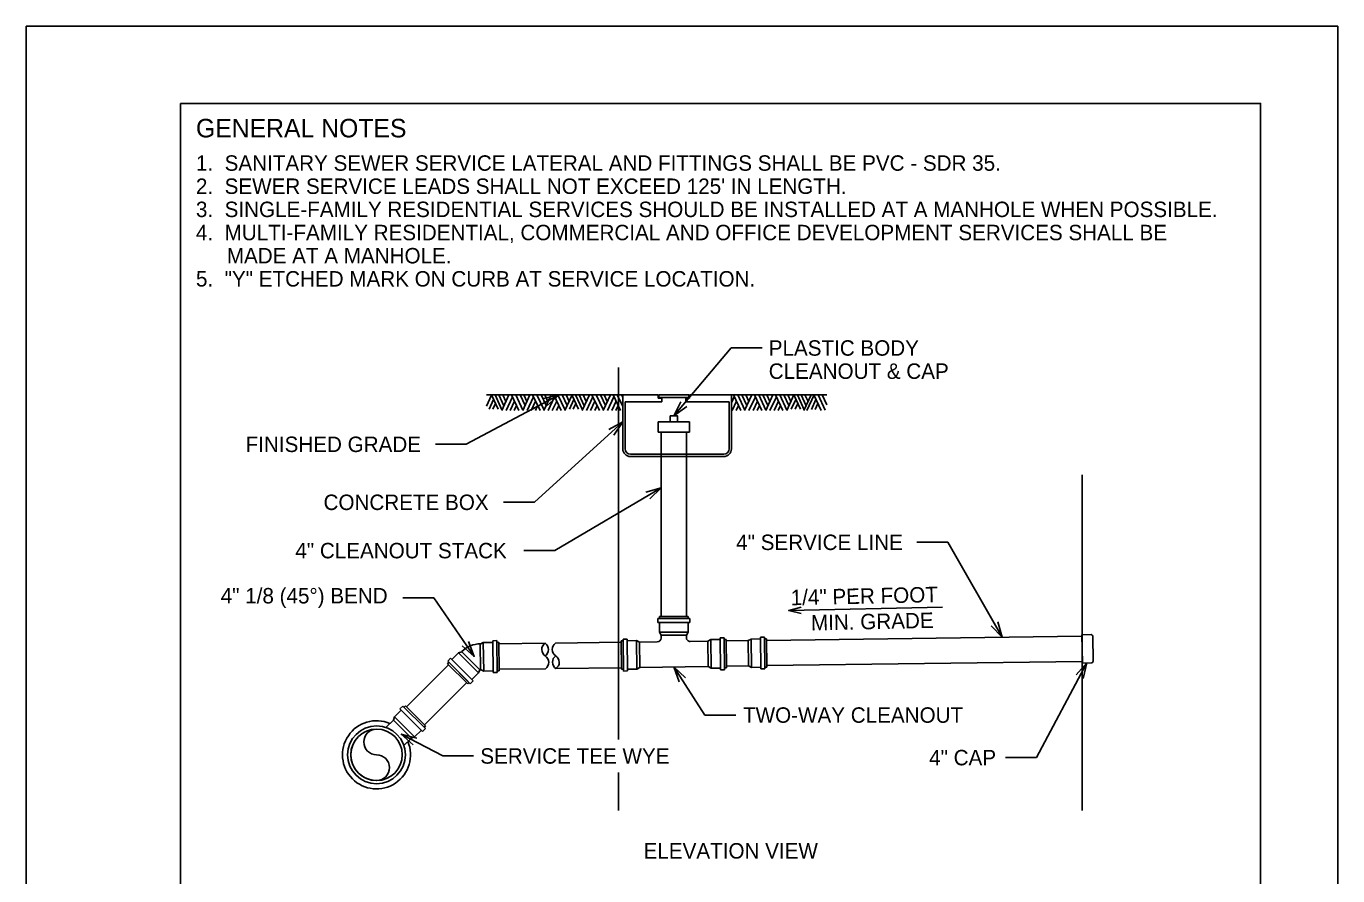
# Model space of a CAD drawing. Extents: x 2082692.5 to 2082701, y 13331264.9 to 13331275.9.
# Drawn here: x 2082692.5 to 2082701, y 13331270.43 to 13331275.94 of the extents above; entities that cross this region are included whole.
import ezdxf

# ---------------------------------------------------------------- set-up
doc = ezdxf.new("R2010")
doc.units = 0
for name, color, linetype in [('Detail', 7, 'Continuous'), ('Detail Label', 7, 'Continuous'), ('Non-Print', 7, 'Continuous'), ('Sheet Title Block', 7, 'Continuous')]:
    doc.layers.add(name, color=color, linetype=linetype)

msp = doc.modelspace()

# ---------------------------------------------------------------- linework, layer by layer
at = {"layer": 'Detail'}
for p, q in [((2082696.3357, 13331273.7253), (2082696.3357, 13331271.3155)), ((2082695.4798, 13331273.549), (2082696.3669, 13331273.549)), ((2082695.4798, 13331273.4762), (2082695.5121, 13331273.5466)), ((2082695.5551, 13331273.4551), (2082695.5113, 13331273.5495)), ((2082695.5796, 13331273.452), (2082695.5349, 13331273.549)), ((2082695.592, 13331273.4779), (2082695.5587, 13331273.549)), ((2082695.5777, 13331273.4468), (2082695.6248, 13331273.549)), ((2082695.6046, 13331273.5053), (2082695.5845, 13331273.549)), ((2082695.6058, 13331273.4469), (2082695.6476, 13331273.5369)), ((2082695.6897, 13331273.4471), (2082695.6419, 13331273.549)), ((2082695.7156, 13331273.4496), (2082695.6693, 13331273.549)), ((2082695.729, 13331273.479), (2082695.6966, 13331273.549)), ((2082695.7144, 13331273.4471), (2082695.7613, 13331273.549)), ((2082695.7413, 13331273.5066), (2082695.7218, 13331273.549)), ((2082695.7423, 13331273.4469), (2082695.7841, 13331273.5369)), ((2082695.8263, 13331273.4471), (2082695.7784, 13331273.549)), ((2082695.8521, 13331273.4496), (2082695.8058, 13331273.549)), ((2082695.8655, 13331273.479), (2082695.8331, 13331273.549)), ((2082695.8509, 13331273.4471), (2082695.8978, 13331273.549)), ((2082695.8778, 13331273.5066), (2082695.8583, 13331273.549)), ((2082695.8789, 13331273.4469), (2082695.9207, 13331273.5369)), ((2082695.9628, 13331273.4471), (2082695.9149, 13331273.549)), ((2082695.9886, 13331273.4496), (2082695.9424, 13331273.549)), ((2082696.002, 13331273.479), (2082695.9696, 13331273.549)), ((2082695.9874, 13331273.4471), (2082696.0343, 13331273.549)), ((2082696.0143, 13331273.5066), (2082695.9948, 13331273.549)), ((2082696.0763, 13331273.4551), (2082696.0325, 13331273.5495)), ((2082696.1008, 13331273.452), (2082696.0561, 13331273.549)), ((2082696.1132, 13331273.4779), (2082696.0799, 13331273.549)), ((2082696.0989, 13331273.4468), (2082696.146, 13331273.549)), ((2082696.1258, 13331273.5053), (2082696.1057, 13331273.549)), ((2082696.127, 13331273.4469), (2082696.1688, 13331273.5369)), ((2082696.2109, 13331273.4471), (2082696.1631, 13331273.549)), ((2082696.2368, 13331273.4496), (2082696.1905, 13331273.549)), ((2082696.2502, 13331273.479), (2082696.2178, 13331273.549)), ((2082696.2356, 13331273.4471), (2082696.2825, 13331273.549)), ((2082696.2625, 13331273.5066), (2082696.243, 13331273.549)), ((2082696.2635, 13331273.4469), (2082696.3053, 13331273.5369)), ((2082696.3475, 13331273.4471), (2082696.2996, 13331273.549)), ((2082696.3627, 13331273.4725), (2082696.327, 13331273.549)), ((2082696.3627, 13331273.5308), (2082696.3543, 13331273.549)), ((2082696.3627, 13331273.1989), (2082696.3627, 13331273.549)), ((2082696.3627, 13331273.549), (2082696.5923, 13331273.549)), ((2082696.5923, 13331273.5266), (2082696.5923, 13331273.549)), ((2082696.6148, 13331273.5266), (2082696.5923, 13331273.5266)), ((2082696.5968, 13331273.531), (2082696.5968, 13331273.549)), ((2082696.5968, 13331273.549), (2082696.7901, 13331273.549)), ((2082696.7901, 13331273.531), (2082696.5968, 13331273.531)), ((2082696.6148, 13331273.5041), (2082696.6148, 13331273.5266)), ((2082696.7721, 13331273.5041), (2082696.7721, 13331273.5266)), ((2082696.7721, 13331273.5266), (2082696.7946, 13331273.5266)), ((2082696.7901, 13331273.549), (2082696.7901, 13331273.531)), ((2082696.7946, 13331273.5266), (2082696.7946, 13331273.549)), ((2082696.7946, 13331273.549), (2082697.067, 13331273.549)), ((2082697.0627, 13331273.549), (2082697.5899, 13331273.549)), ((2082697.067, 13331273.549), (2082697.067, 13331273.1989)), ((2082697.067, 13331273.4971), (2082697.0855, 13331273.5369)), ((2082697.1276, 13331273.4471), (2082697.0797, 13331273.549)), ((2082697.1534, 13331273.4496), (2082697.1072, 13331273.549)), ((2082697.1668, 13331273.479), (2082697.1344, 13331273.549)), ((2082697.1522, 13331273.4471), (2082697.1991, 13331273.549)), ((2082697.1791, 13331273.5066), (2082697.1596, 13331273.549)), ((2082697.1802, 13331273.4469), (2082697.222, 13331273.5369)), ((2082697.2641, 13331273.4471), (2082697.2162, 13331273.549)), ((2082697.2899, 13331273.4496), (2082697.2437, 13331273.549)), ((2082697.3033, 13331273.479), (2082697.2709, 13331273.549)), ((2082697.2887, 13331273.4471), (2082697.3356, 13331273.549)), ((2082697.3156, 13331273.5066), (2082697.2961, 13331273.549)), ((2082697.3167, 13331273.4469), (2082697.3585, 13331273.5369)), ((2082697.4006, 13331273.4471), (2082697.3527, 13331273.549)), ((2082697.4264, 13331273.4496), (2082697.3802, 13331273.549)), ((2082697.4398, 13331273.479), (2082697.4074, 13331273.549)), ((2082697.4252, 13331273.4471), (2082697.4721, 13331273.549)), ((2082697.4521, 13331273.5066), (2082697.4327, 13331273.549)), ((2082697.5141, 13331273.4551), (2082697.4703, 13331273.5495)), ((2082697.5386, 13331273.452), (2082697.4939, 13331273.549)), ((2082697.551, 13331273.4779), (2082697.5177, 13331273.549)), ((2082697.5367, 13331273.4468), (2082697.5838, 13331273.549)), ((2082697.5636, 13331273.5053), (2082697.5435, 13331273.549)), ((2082697.5558, 13331273.4466), (2082697.6027, 13331273.5486)), ((2082697.5899, 13331273.549), (2082697.6855, 13331273.549)), ((2082697.6488, 13331273.4471), (2082697.6009, 13331273.549)), ((2082697.6746, 13331273.4496), (2082697.6284, 13331273.549)), ((2082697.6855, 13331273.4844), (2082697.6556, 13331273.549)), ((2082695.4959, 13331273.4551), (2082695.5251, 13331273.5193)), ((2082695.5207, 13331273.4551), (2082695.5377, 13331273.4924)), ((2082695.6329, 13331273.4469), (2082695.6612, 13331273.5083)), ((2082695.6595, 13331273.4469), (2082695.6744, 13331273.4796)), ((2082695.7694, 13331273.4469), (2082695.7977, 13331273.5083)), ((2082695.796, 13331273.4469), (2082695.8109, 13331273.4796)), ((2082695.9059, 13331273.4469), (2082695.9342, 13331273.5083)), ((2082695.9325, 13331273.4469), (2082695.9474, 13331273.4796)), ((2082696.0171, 13331273.4551), (2082696.0463, 13331273.5193)), ((2082696.0419, 13331273.4551), (2082696.0589, 13331273.4924)), ((2082696.1541, 13331273.4469), (2082696.1824, 13331273.5083)), ((2082696.1807, 13331273.4469), (2082696.1956, 13331273.4796)), ((2082696.2906, 13331273.4469), (2082696.3189, 13331273.5083)), ((2082696.3172, 13331273.4469), (2082696.3321, 13331273.4796)), ((2082696.3777, 13331273.5041), (2082696.6148, 13331273.5041)), ((2082696.3777, 13331273.1989), (2082696.3777, 13331273.5041)), ((2082697.052, 13331273.5041), (2082696.7721, 13331273.5041)), ((2082697.052, 13331273.5041), (2082697.052, 13331273.1989)), ((2082697.0707, 13331273.4469), (2082697.099, 13331273.5083)), ((2082697.0973, 13331273.4469), (2082697.1122, 13331273.4796)), ((2082697.2072, 13331273.4469), (2082697.2355, 13331273.5083)), ((2082697.2338, 13331273.4469), (2082697.2487, 13331273.4796)), ((2082697.3437, 13331273.4469), (2082697.372, 13331273.5083)), ((2082697.3703, 13331273.4469), (2082697.3852, 13331273.4796)), ((2082697.455, 13331273.4551), (2082697.4841, 13331273.5193)), ((2082697.4797, 13331273.4551), (2082697.4968, 13331273.4924)), ((2082697.5855, 13331273.4546), (2082697.6147, 13331273.5188)), ((2082697.6103, 13331273.4546), (2082697.6273, 13331273.4919)), ((2082696.5909, 13331273.3061), (2082696.5909, 13331273.3737)), ((2082696.5909, 13331273.3737), (2082696.796, 13331273.3737)), ((2082696.796, 13331273.3061), (2082696.796, 13331273.3737)), ((2082696.5909, 13331273.3061), (2082696.796, 13331273.3061)), ((2082696.6109, 13331272.112), (2082696.6109, 13331273.3061)), ((2082696.7759, 13331272.112), (2082696.7759, 13331273.3061)), ((2082697.017, 13331273.1639), (2082696.4127, 13331273.1639)), ((2082697.017, 13331273.1489), (2082696.4127, 13331273.1489)), ((2082699.3408, 13331273.0297), (2082699.3408, 13331270.8559)), ((2082696.59, 13331272.0732), (2082696.59, 13331272.0991)), ((2082696.59, 13331272.0991), (2082696.7969, 13331272.0991)), ((2082696.6011, 13331272.0991), (2082696.6011, 13331272.112)), ((2082696.6011, 13331272.112), (2082696.7858, 13331272.112)), ((2082696.7858, 13331272.112), (2082696.7858, 13331272.0991)), ((2082696.7969, 13331272.0732), (2082696.7969, 13331272.0991)), ((2082696.59, 13331272.0732), (2082696.7969, 13331272.0732)), ((2082696.6011, 13331272.0116), (2082696.6011, 13331272.0732)), ((2082696.6109, 13331271.9919), (2082696.6011, 13331272.0116)), ((2082696.6011, 13331272.0116), (2082696.7858, 13331272.0116)), ((2082696.6109, 13331271.9736), (2082696.6109, 13331271.9919)), ((2082696.6109, 13331271.9919), (2082696.7759, 13331271.9919)), ((2082696.7746, 13331271.9765), (2082696.7746, 13331271.9919)), ((2082696.7759, 13331271.9919), (2082696.7858, 13331272.0116)), ((2082696.7858, 13331272.0116), (2082696.7858, 13331272.0732)), ((2082699.3386, 13331271.9948), (2082699.3979, 13331271.9956)), ((2082699.341, 13331271.8116), (2082699.3386, 13331271.9948)), ((2082695.4392, 13331271.9341), (2082695.4588, 13331271.9442)), ((2082695.4414, 13331271.7692), (2082695.4392, 13331271.9341)), ((2082695.4588, 13331271.9442), (2082695.5203, 13331271.9451)), ((2082695.4612, 13331271.7596), (2082695.4588, 13331271.9442)), ((2082695.5202, 13331271.9561), (2082695.546, 13331271.9565)), ((2082695.5229, 13331271.7493), (2082695.5202, 13331271.9561)), ((2082695.5488, 13331271.7496), (2082695.546, 13331271.9565)), ((2082695.5591, 13331271.9456), (2082695.5462, 13331271.9454)), ((2082695.5616, 13331271.7609), (2082695.5591, 13331271.9456)), ((2082695.5592, 13331271.9357), (2082695.8589, 13331271.9397)), ((2082696.3517, 13331271.9462), (2082695.9271, 13331271.9406)), ((2082696.3516, 13331271.9554), (2082696.3645, 13331271.9555)), ((2082696.354, 13331271.7707), (2082696.3516, 13331271.9554)), ((2082696.3902, 13331271.967), (2082696.3644, 13331271.9666)), ((2082696.3671, 13331271.7598), (2082696.3644, 13331271.9666)), ((2082696.3929, 13331271.7601), (2082696.3902, 13331271.967)), ((2082696.4519, 13331271.9567), (2082696.3904, 13331271.9559)), ((2082696.4544, 13331271.772), (2082696.4519, 13331271.9567)), ((2082696.4717, 13331271.9471), (2082696.4519, 13331271.9567)), ((2082696.4717, 13331271.9471), (2082696.5863, 13331271.9486)), ((2082696.4739, 13331271.7821), (2082696.4717, 13331271.9471)), ((2082696.7999, 13331271.9515), (2082696.9128, 13331271.9529)), ((2082696.9128, 13331271.9529), (2082696.9324, 13331271.9631)), ((2082696.915, 13331271.788), (2082696.9128, 13331271.9529)), ((2082696.9324, 13331271.9631), (2082696.9939, 13331271.9639)), ((2082696.9348, 13331271.7784), (2082696.9324, 13331271.9631)), ((2082696.9938, 13331271.975), (2082697.0196, 13331271.9753)), ((2082696.9965, 13331271.7681), (2082696.9938, 13331271.975)), ((2082697.0224, 13331271.7684), (2082697.0196, 13331271.9753)), ((2082697.0327, 13331271.9644), (2082697.0198, 13331271.9642)), ((2082697.0351, 13331271.7797), (2082697.0327, 13331271.9644)), ((2082697.0328, 13331271.9545), (2082697.1754, 13331271.9564)), ((2082697.1754, 13331271.9564), (2082697.1948, 13331271.9664)), ((2082697.1776, 13331271.7928), (2082697.1754, 13331271.9564)), ((2082697.1948, 13331271.9664), (2082697.2559, 13331271.9673)), ((2082697.1972, 13331271.7833), (2082697.1948, 13331271.9664)), ((2082697.2557, 13331271.9782), (2082697.2814, 13331271.9786)), ((2082697.2584, 13331271.7731), (2082697.2557, 13331271.9782)), ((2082697.2841, 13331271.7734), (2082697.2814, 13331271.9786)), ((2082697.2815, 13331271.9676), (2082697.2943, 13331271.9678)), ((2082697.2968, 13331271.7846), (2082697.2943, 13331271.9678)), ((2082697.2945, 13331271.958), (2082699.3387, 13331271.985)), ((2082699.408, 13331271.9857), (2082699.4101, 13331271.8225)), ((2082695.2463, 13331271.8422), (2082695.2281, 13331271.824)), ((2082695.2281, 13331271.824), (2082695.3743, 13331271.6777)), ((2082695.2463, 13331271.8422), (2082695.3926, 13331271.696)), ((2082695.2977, 13331271.8779), (2082695.2542, 13331271.8344)), ((2082695.3186, 13331271.8849), (2082695.2977, 13331271.8779)), ((2082695.2977, 13331271.8779), (2082695.4283, 13331271.7473)), ((2082695.3186, 13331271.8849), (2082695.3196, 13331271.8859)), ((2082695.3186, 13331271.8849), (2082695.4353, 13331271.7682)), ((2082697.2966, 13331271.7944), (2082699.3408, 13331271.8214)), ((2082694.9609, 13331271.5272), (2082695.2337, 13331271.8)), ((2082695.2267, 13331271.807), (2082695.2359, 13331271.8161)), ((2082695.3574, 13331271.6764), (2082695.2267, 13331271.807)), ((2082695.2429, 13331271.8092), (2082695.3595, 13331271.6925)), ((2082695.4283, 13331271.7473), (2082695.3848, 13331271.7038)), ((2082695.4353, 13331271.7682), (2082695.4283, 13331271.7473)), ((2082695.4353, 13331271.7682), (2082695.4414, 13331271.7692)), ((2082695.4414, 13331271.7692), (2082695.4612, 13331271.7596)), ((2082695.4612, 13331271.7596), (2082695.5228, 13331271.7604)), ((2082695.5229, 13331271.7493), (2082695.5488, 13331271.7496)), ((2082695.5486, 13331271.7607), (2082695.5616, 13331271.7609)), ((2082695.5614, 13331271.7707), (2082695.8611, 13331271.7747)), ((2082696.3539, 13331271.7812), (2082695.9293, 13331271.7756)), ((2082696.3669, 13331271.7709), (2082696.354, 13331271.7707)), ((2082696.3929, 13331271.7601), (2082696.3671, 13331271.7598)), ((2082696.4544, 13331271.772), (2082696.3928, 13331271.7712)), ((2082696.4739, 13331271.7821), (2082696.4544, 13331271.772)), ((2082696.4739, 13331271.7835), (2082696.9149, 13331271.7893)), ((2082696.915, 13331271.788), (2082696.9348, 13331271.7784)), ((2082696.9348, 13331271.7784), (2082696.9964, 13331271.7792)), ((2082696.9965, 13331271.7681), (2082697.0224, 13331271.7684)), ((2082697.0222, 13331271.7795), (2082697.0351, 13331271.7797)), ((2082697.035, 13331271.7909), (2082697.1776, 13331271.7928)), ((2082697.1776, 13331271.7928), (2082697.1972, 13331271.7833)), ((2082697.1972, 13331271.7833), (2082697.2583, 13331271.7841)), ((2082697.2584, 13331271.7731), (2082697.2841, 13331271.7734)), ((2082697.2839, 13331271.7844), (2082697.2968, 13331271.7846)), ((2082699.341, 13331271.8116), (2082699.4003, 13331271.8124)), ((2082695.0776, 13331271.4105), (2082695.3504, 13331271.6833)), ((2082695.3665, 13331271.6855), (2082695.3574, 13331271.6764)), ((2082695.3926, 13331271.696), (2082695.3743, 13331271.6777)), ((2082694.883, 13331271.4632), (2082694.9265, 13331271.5067)), ((2082694.9187, 13331271.5146), (2082694.9369, 13331271.5328)), ((2082695.0649, 13331271.3683), (2082694.9187, 13331271.5146)), ((2082695.0832, 13331271.3866), (2082694.9369, 13331271.5328)), ((2082694.9448, 13331271.525), (2082694.9539, 13331271.5342)), ((2082694.9539, 13331271.5342), (2082695.0845, 13331271.4036)), ((2082694.8278, 13331271.3941), (2082694.876, 13331271.4423)), ((2082694.876, 13331271.4423), (2082694.883, 13331271.4632)), ((2082694.9927, 13331271.3256), (2082694.876, 13331271.4423)), ((2082695.0136, 13331271.3326), (2082694.883, 13331271.4632)), ((2082695.0845, 13331271.4036), (2082695.0754, 13331271.3944)), ((2082694.9441, 13331271.2771), (2082694.9927, 13331271.3256)), ((2082694.9927, 13331271.3256), (2082695.0136, 13331271.3326)), ((2082695.0136, 13331271.3326), (2082695.0571, 13331271.3761)), ((2082695.0649, 13331271.3683), (2082695.0832, 13331271.3866)), ((2082696.3357, 13331271.1021), (2082696.3357, 13331270.8559))]:
    msp.add_line(p, q, dxfattribs=at)
msp.add_lwpolyline([(2082696.6693, 13331273.412), (2082696.7176, 13331273.412), (2082696.7176, 13331273.3737), (2082696.6693, 13331273.3737)], close=True, dxfattribs=at)
for radius in [0.1875, 0.1666]:
    msp.add_circle((2082694.7666, 13331271.2169), radius, dxfattribs=at)
for centre, radius, start, end in [((2082696.4127, 13331273.1989), 0.05, 180, 270), ((2082696.4127, 13331273.1989), 0.035, 180, 270), ((2082697.017, 13331273.1989), 0.035, 270, 0), ((2082697.017, 13331273.1989), 0.05, 270, 0), ((2082699.398, 13331271.9856), 0.01, 0.75753, 90.75753), ((2082695.4399, 13331271.7657), 0.17, 90, 135.00001), ((2082695.8876, 13331271.8988), 0.0499, 125.00504, 236.51002), ((2082695.8876, 13331271.8988), 0.0499, 125.00504, 236.51002), ((2082695.8314, 13331271.8981), 0.0499, 305.00504, 56.51002), ((2082695.8314, 13331271.8981), 0.0499, 305.00504, 56.51002), ((2082695.9558, 13331271.8997), 0.0499, 125.00504, 236.51002), ((2082696.5859, 13331271.9736), 0.025, 270.75753, 0), ((2082696.7996, 13331271.9765), 0.025, 180, 270.75753), ((2082695.8325, 13331271.8156), 0.0499, 305.00504, 56.51002), ((2082695.9569, 13331271.8172), 0.0499, 125.00504, 236.51002), ((2082695.9569, 13331271.8172), 0.0499, 125.00504, 236.51002), ((2082695.9007, 13331271.8165), 0.0499, 305.00504, 56.51002), ((2082695.9007, 13331271.8165), 0.0499, 305.00504, 56.51002), ((2082699.4002, 13331271.8224), 0.01, 270.75753, 0.75753), ((2082694.7666, 13331271.2169), 0.2207, 66.82034, 22.9116), ((2082694.7672, 13331271.2169), 0.1666, 90.18803, 270.18803), ((2082694.7672, 13331271.3002), 0.0833, 90.37599, 270.00137), ((2082694.7672, 13331271.1336), 0.0833, 270.37599, 89.99878)]:
    msp.add_arc(centre, radius, start, end, dxfattribs=at)
at = {"layer": 'Detail Label'}
for p, q in [((2082696.6934, 13331273.412), (2082697.0654, 13331273.8522)), ((2082697.2654, 13331273.8522), (2082697.0654, 13331273.8522)), ((2082695.9494, 13331273.549), (2082695.3486, 13331273.2283)), ((2082696.3627, 13331273.374), (2082695.7904, 13331272.8527)), ((2082695.1486, 13331273.2283), (2082695.3486, 13331273.2283)), ((2082696.6109, 13331272.9468), (2082695.922, 13331272.5397)), ((2082695.5904, 13331272.8527), (2082695.7904, 13331272.8527)), ((2082698.269, 13331272.5934), (2082698.469, 13331272.5934)), ((2082698.821, 13331271.9782), (2082698.469, 13331272.5934)), ((2082695.722, 13331272.5397), (2082695.922, 13331272.5397)), ((2082694.9382, 13331272.2335), (2082695.1382, 13331272.2335)), ((2082695.4001, 13331271.8541), (2082695.1382, 13331272.2335)), ((2082697.4382, 13331272.1508), (2082698.4342, 13331272.1726)), ((2082696.6944, 13331271.7864), (2082696.8952, 13331271.4745)), ((2082699.3706, 13331271.812), (2082699.0436, 13331271.1988)), ((2082697.0952, 13331271.4745), (2082696.8952, 13331271.4745)), ((2082694.9273, 13331271.3497), (2082695.1956, 13331271.2096)), ((2082695.3956, 13331271.2096), (2082695.1956, 13331271.2096)), ((2082698.8436, 13331271.1988), (2082699.0436, 13331271.1988))]:
    msp.add_line(p, q, dxfattribs=at)
for points in [[(2082695.8494, 13331273.524), (2082695.9494, 13331273.549), (2082695.8729, 13331273.4799)], [(2082696.7771, 13331273.4723), (2082696.6934, 13331273.412), (2082696.7389, 13331273.5045)], [(2082696.2719, 13331273.3251), (2082696.3627, 13331273.374), (2082696.3056, 13331273.2881)], [(2082696.5121, 13331272.9174), (2082696.6109, 13331272.9468), (2082696.5376, 13331272.8744)], [(2082697.5187, 13331272.1325), (2082697.4382, 13331272.1508), (2082697.5178, 13331272.1725)], [(2082698.793, 13331272.0774), (2082698.821, 13331271.9782), (2082698.7496, 13331272.0526)], [(2082695.3638, 13331271.9506), (2082695.4001, 13331271.8541), (2082695.3227, 13331271.9222)], [(2082696.7275, 13331271.6888), (2082696.6944, 13331271.7864), (2082696.7696, 13331271.7158)], [(2082699.3015, 13331271.7355), (2082699.3706, 13331271.812), (2082699.3456, 13331271.712)], [(2082695.0043, 13331271.2813), (2082694.9273, 13331271.3497), (2082695.0275, 13331271.3256)]]:
    msp.add_lwpolyline(points, dxfattribs=at)
at = {"layer": 'Non-Print'}
msp.add_lwpolyline([(2082692.4964, 13331264.9364), (2082700.9964, 13331264.9364), (2082700.9964, 13331275.9364), (2082692.4964, 13331275.9364)], close=True, dxfattribs=at)
at = {"layer": 'Sheet Title Block'}
msp.add_lwpolyline([(2082693.4964, 13331275.4364), (2082700.4964, 13331275.4364), (2082700.4964, 13331266.9364), (2082693.4964, 13331266.9364)], close=True, dxfattribs=at)

# ---------------------------------------------------------------- texts
at = {"layer": 'Detail Label'}
for s, height, p in [('GENERAL NOTES', 0.12, (2082693.5964, 13331275.2164)), ('1.  SANITARY SEWER SERVICE LATERAL AND FITTINGS SHALL BE PVC - SDR 35.', 0.1, (2082693.5964, 13331275.0002)), ("2.  SEWER SERVICE LEADS SHALL NOT EXCEED 125' IN LENGTH.", 0.1, (2082693.5964, 13331274.8502)), ('3.  SINGLE-FAMILY RESIDENTIAL SERVICES SHOULD BE INSTALLED AT A MANHOLE WHEN POSSIBLE.', 0.1, (2082693.5964, 13331274.7002)), ('4.  MULTI-FAMILY RESIDENTIAL, COMMERCIAL AND OFFICE DEVELOPMENT SERVICES SHALL BE ', 0.1, (2082693.5964, 13331274.5502)), ('MADE AT A MANHOLE.', 0.1, (2082693.7964, 13331274.4002)), ('5.  "Y" ETCHED MARK ON CURB AT SERVICE LOCATION.', 0.1, (2082693.5964, 13331274.2502)), ('PLASTIC BODY ', 0.1, (2082697.3085, 13331273.8022)), ('CLEANOUT & CAP', 0.1, (2082697.3085, 13331273.6522)), ('FINISHED GRADE', 0.1, (2082693.9182, 13331273.1782)), ('CONCRETE BOX', 0.1, (2082694.4233, 13331272.8026)), ('4" CLEANOUT STACK', 0.1, (2082694.2406, 13331272.4897)), ('4" SERVICE LINE', 0.1, (2082697.0975, 13331272.5434)), ('4" 1/8 (45%%d) BEND', 0.1, (2082693.7567, 13331272.1974)), ('TWO-WAY CLEANOUT', 0.1, (2082697.142, 13331271.4245)), ('SERVICE TEE WYE', 0.1, (2082695.4393, 13331271.1595)), ('4" CAP', 0.1, (2082698.348, 13331271.1488)), ('ELEVATION VIEW', 0.1, (2082696.4976, 13331270.5449))]:
    msp.add_text(s, height=height, dxfattribs=at).set_placement(p)
for s, p in [('1/4" PER FOOT', (2082697.4519, 13331272.1854)), ('MIN. GRADE', (2082697.5834, 13331272.0219))]:
    msp.add_text(s, height=0.1, rotation=1.25479, dxfattribs=at).set_placement(p)

doc.saveas('drawing.dxf')
